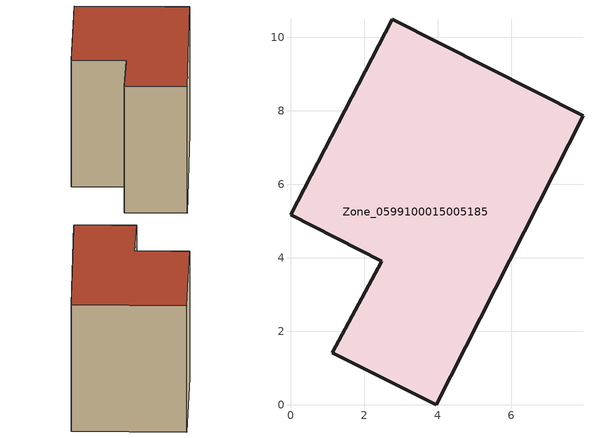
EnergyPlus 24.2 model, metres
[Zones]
Zone_0599100015005185
 floor ground (C_G): 1.13,1.42 2.48,3.91 0,5.17 2.77,10.49 7.95,7.86 3.96,0 z0.88
 wall outside (C_F): 2.48,3.91 1.13,1.42 3.96,0 7.95,7.86 2.77,10.49 0,5.17 2.48,3.91 z0.88:8
 roof outside (C_R): 2.77,10.49 0,5.17 2.48,3.91 1.13,1.42 3.96,0 7.95,7.86 z8
[BUILDING]
Pand.0599100015005185: North Axis=0; Terrain=City; Loads Convergence Tolerance Value=0.04; Temperature Convergence Tolerance Value=0.4; Solar Distribution=FullExterior; Maximum Number of Warmup Days=25; Minimum Number of Warmup Days=1
[Site:Location]
Rotterdam.The.Hague.AP_ZH_NLD Design_Conditions: Latitude=51.96; Longitude=4.45; Time Zone=1; Elevation=-4.5
[SITE:GROUNDTEMPERATURE:BUILDINGSURFACE]
18, 18, 18, 18, 18, 18, 18, 18, 18, 18, 18, 18
[MATERIAL] Thermal Absorptance=0.9; Solar Absorptance=0.7; Visible Absorptance=0.7
Name | Roughness | Thickness | Conductivity | Density | Specific Heat
G.TI.1946-1964 | MediumSmooth | 0.15 | 1 | 540 | 1210
F.TI.1946-1964 | Rough | 0.3 | 0.857143 | 1920 | 840
R.TI.1946-1964 | MediumRough | 0.2 | 0.277778 | 1500 | 1000
[CONSTRUCTION]
C_G: G.TI.1946-1964
C_F: F.TI.1946-1964
C_R: R.TI.1946-1964
[ZONE]
Zone_0599100015005185: Type=1; Multiplier=1; Ceiling Height=Autocalculate; Volume=Autocalculate; Floor Area=autocalculate; Part of Total Floor Area=Yes
[ZONEINFILTRATION:DESIGNFLOWRATE]
Infil_Zone_0599100015005185: Zone or ZoneList or Space or SpaceList=Zone_0599100015005185; Schedule=AlwaysOn; Design Flow Rate Calculation Method=Flow/Area; Flow Rate per Floor Area=0.003; Constant Term Coefficient=1; Temperature Term Coefficient=0; Velocity Term Coefficient=0; Velocity Squared Term Coefficient=0
[HVACTEMPLATE:ZONE:IDEALLOADSAIRSYSTEM]
Zone_0599100015005185: Maximum Heating Supply Air Temperature=50; Minimum Cooling Supply Air Temperature=13; Maximum Heating Supply Air Humidity Ratio=0.0156; Minimum Cooling Supply Air Humidity Ratio=0.0077; Heating Limit=NoLimit; Cooling Limit=NoLimit; Dehumidification Control Type=ConstantSensibleHeatRatio; Cooling Sensible Heat Ratio=0.7; Dehumidification Setpoint=60; Humidification Control Type=None; Humidification Setpoint=30; Outdoor Air Method=None; Outdoor Air Flow Rate per Person=0.00944; Outdoor Air Flow Rate per Zone Floor Area=0; Outdoor Air Flow Rate per Zone=0; Demand Controlled Ventilation Type=None; Outdoor Air Economizer Type=NoEconomizer; Heat Recovery Type=None; Sensible Heat Recovery Effectiveness=0.7; Latent Heat Recovery Effectiveness=0.65
[ZONECONTROL:THERMOSTAT]
ThermostatControl_Zone_0599100015005185: Zone or ZoneList=Zone_0599100015005185; Control Type Schedule=DualSetpointControlType; Control 1=Thermostat_Zone_0599100015005185; Temperature Difference Between Cutout And Setpoint=0
[THERMOSTATSETPOINT:DUALSETPOINT]
Thermostat_Zone_0599100015005185: Heating Setpoint Temperature Schedule=HeatingSetpoint_Zone_0599100015005185; Cooling Setpoint Temperature Schedule=CoolingSetpoint_Zone_0599100015005185
[SCHEDULE:COMPACT]
HeatingSetpoint_Zone_0599100015005185: Through: 12/31, For: AllDays, Until: 24:00, 21
CoolingSetpoint_Zone_0599100015005185: Through: 12/31, For: AllDays, Until: 24:00, 24
DualSetpointControlType: Through: 12/31, For: AllDays, Until: 24:00, 4
AlwaysOn: Through: 12/31, For: AllDays, Until: 24:00, 1
